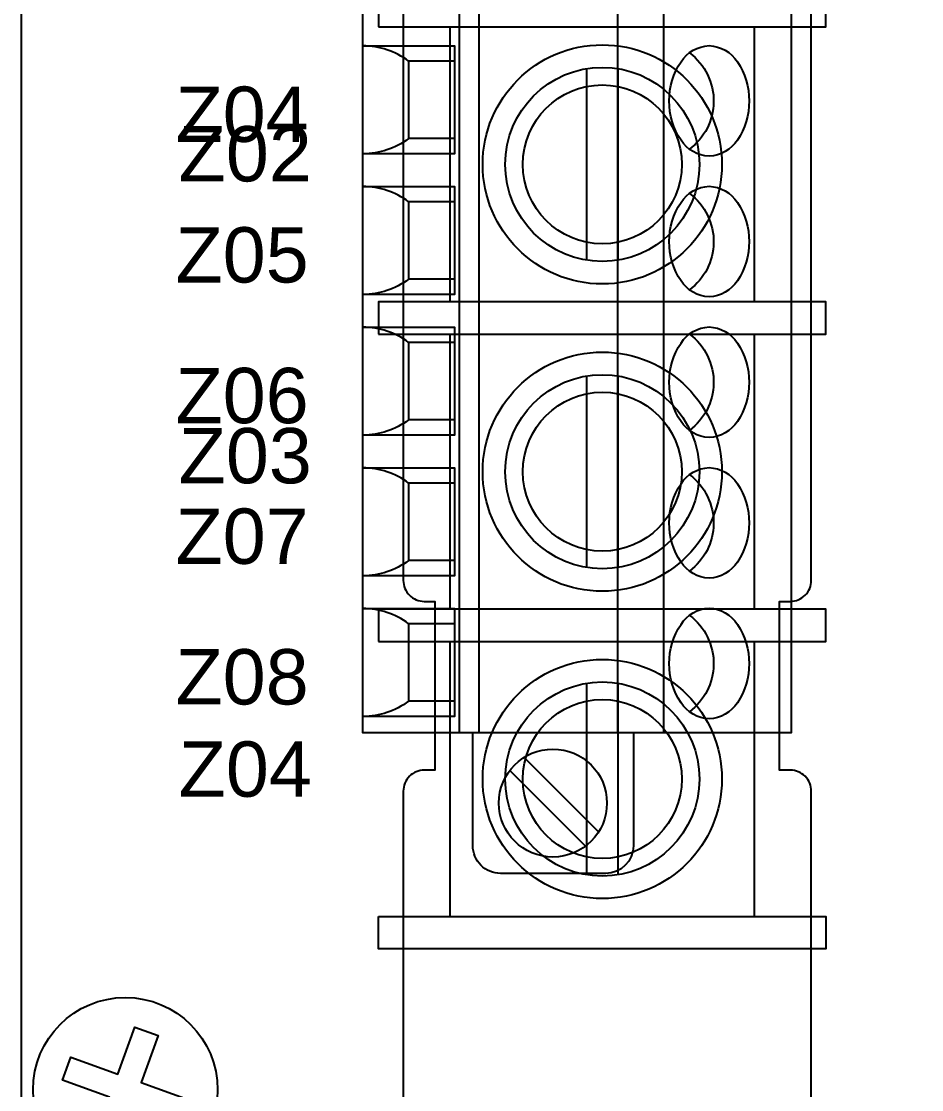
# Model space of a CAD drawing. Extents: x 1 to 23.7, y 0.2 to 17.
# Drawn here: x 15.717 to 16.996, y 4.501 to 6.02 of the extents above; entities that cross this region are included whole.
import ezdxf

# ---------------------------------------------------------------- set-up
doc = ezdxf.new("R2010")
doc.units = 0
doc.header["$MEASUREMENT"] = 0
for name, color, linetype in [('5_01__0-__EMPTY', 7, 'CONTINUOUS'), ('5_02__8-___4__ACI', 7, 'CONTINUOUS'), ('5_03__1-___4__DI__4__DO__S', 7, 'CONTINUOUS'), ('5_04__B-___4__DI__4__DO__F', 7, 'CONTINUOUS'), ('5_05__C-___4__DI__3__DO', 7, 'CONTINUOUS'), ('5_06__2X___8__DO__STD_FORM', 7, 'CONTINUOUS'), ('5_07__2A___8__DO__STD_FORM', 7, 'CONTINUOUS'), ('5_08__2B___8__DO__STD__6__', 7, 'CONTINUOUS'), ('5_09__2C___8__DO__STD__2__', 7, 'CONTINUOUS'), ('5_10__3-___8__DI', 7, 'CONTINUOUS'), ('5_11__5-___8__AI', 7, 'CONTINUOUS'), ('5_12__6-___4__AI__4__AO', 7, 'CONTINUOUS'), ('6_00_____DWG', 7, 'CONTINUOUS')]:
    doc.layers.add(name, color=color, linetype=linetype)
doc.styles.add('ARIAL', font='arial.ttf')

msp = doc.modelspace()

# ---------------------------------------------------------------- linework, layer by layer
at = {"layer": '5_01__0-__EMPTY'}
for points in [[(16.2594, 6.1904), (16.2594, 5.2251, 0.414214), (16.2893, 5.1953), (16.3044, 5.1953), (16.3044, 4.9553), (16.2893, 4.9553, 0.414214), (16.2594, 4.9254), (16.2594, 4.0301, 0.414214)], [(16.8394, 4.0301), (16.8394, 4.9254, 0.414214), (16.8095, 4.9553), (16.7944, 4.9553), (16.7944, 5.1953), (16.8095, 5.1953, 0.414214), (16.8394, 5.2251), (16.8394, 6.1904, 0.414214)]]:
    msp.add_lwpolyline(points, format="xyb", dxfattribs=at)
at = {"layer": '5_02__8-___4__ACI'}
for points in [[(16.2242, 6.0121), (16.8603, 6.0121), (16.8603, 6.0584), (16.2242, 6.0584)], [(16.2242, 5.5751), (16.8603, 5.5751), (16.8603, 5.6214), (16.2242, 5.6214)], [(16.2242, 5.1381), (16.8603, 5.1381), (16.8603, 5.1844), (16.2242, 5.1844)], [(16.2242, 4.7474), (16.8603, 4.7474), (16.8603, 4.7011), (16.2242, 4.7011)]]:
    msp.add_lwpolyline(points, close=True, dxfattribs=at)
for points in [[(16.326, 5.6214), (16.326, 6.0121)], [(16.7585, 5.6214), (16.7585, 6.0121)], [(16.5198, 5.9529), (16.5198, 5.6806)], [(16.5648, 5.6806), (16.5648, 5.9529)], [(16.326, 5.1844), (16.326, 5.5751)], [(16.7585, 5.1844), (16.7585, 5.5751)], [(16.5198, 5.5159), (16.5198, 5.2436)], [(16.5648, 5.2436), (16.5648, 5.5159)], [(16.326, 4.7474), (16.326, 5.1381)], [(16.7585, 4.7474), (16.7585, 5.1381)], [(16.5198, 5.0789), (16.5198, 4.8066)], [(16.5648, 4.8066), (16.5648, 5.0789)]]:
    msp.add_lwpolyline(points, dxfattribs=at)
for centre, radius in [((16.5423, 5.8167), 0.17), ((16.5423, 5.8167), 0.138), ((16.5423, 5.8167), 0.113), ((16.5423, 5.3797), 0.17), ((16.5423, 5.3797), 0.138), ((16.5423, 5.3797), 0.113), ((16.5423, 4.9427), 0.17), ((16.5423, 4.9427), 0.138), ((16.5423, 4.9427), 0.113)]:
    msp.add_circle(centre, radius, dxfattribs=at)
at = {"layer": '5_03__1-___4__DI__4__DO__S'}
msp.add_lwpolyline([(16.8107, 6.6085), (16.8107, 5.0085), (16.202, 5.0085), (16.202, 6.6085)], close=True, dxfattribs=at)
for points in [[(16.3387, 6.6085), (16.3387, 5.0085)], [(16.3666, 6.6085), (16.3666, 5.0085)], [(16.5637, 6.6085), (16.5637, 5.0085)], [(16.6291, 6.6085), (16.6291, 5.0085)], [(16.202, 5.9852), (16.3321, 5.9852), (16.3321, 5.8317), (16.202, 5.8317)], [(16.2669, 5.9636), (16.2669, 5.8534)], [(16.202, 5.7852), (16.3321, 5.7852), (16.3321, 5.6317), (16.202, 5.6317)], [(16.2669, 5.7636), (16.2669, 5.6534)], [(16.202, 5.5852), (16.3321, 5.5852), (16.3321, 5.4317), (16.202, 5.4317)], [(16.2669, 5.5636), (16.2669, 5.4534)], [(16.202, 5.3852), (16.3321, 5.3852), (16.3321, 5.2317), (16.202, 5.2317)], [(16.2669, 5.3636), (16.2669, 5.2534)], [(16.202, 5.1852), (16.3321, 5.1852), (16.3321, 5.0317), (16.202, 5.0317)], [(16.2669, 5.1636), (16.2669, 5.0534)], [(16.4311, 4.9733), (16.537, 4.8674)], [(16.411, 4.955), (16.5186, 4.8474)]]:
    msp.add_lwpolyline(points, dxfattribs=at)
for points in [[(16.6942, 5.9856, -0.244062), (16.7343, 5.9626, -0.154167), (16.7509, 5.9069, -0.154167), (16.7343, 5.8512, -0.236767), (16.6942, 5.8282, -0.24406), (16.6542, 5.8512, -0.154167), (16.6376, 5.9069, -0.154167), (16.6542, 5.9626, -0.244061)], [(16.6942, 5.7856, -0.244062), (16.7343, 5.7626, -0.154167), (16.7509, 5.7069, -0.154167), (16.7343, 5.6512, -0.236767), (16.6942, 5.6282, -0.24406), (16.6542, 5.6512, -0.154167), (16.6376, 5.7069, -0.154167), (16.6542, 5.7626, -0.244061)], [(16.6942, 5.5856, -0.244062), (16.7343, 5.5626, -0.154167), (16.7509, 5.5069, -0.154167), (16.7343, 5.4512, -0.236767), (16.6942, 5.4282, -0.24406), (16.6542, 5.4512, -0.154167), (16.6376, 5.5069, -0.154167), (16.6542, 5.5626, -0.244061)], [(16.6942, 5.3856, -0.244062), (16.7343, 5.3626, -0.154167), (16.7509, 5.3069, -0.154167), (16.7343, 5.2512, -0.236767), (16.6942, 5.2282, -0.24406), (16.6542, 5.2512, -0.154167), (16.6376, 5.3069, -0.154167), (16.6542, 5.3626, -0.244061)], [(16.6942, 5.1856, -0.244062), (16.7343, 5.1626, -0.154167), (16.7509, 5.1069, -0.154167), (16.7343, 5.0512, -0.236767), (16.6942, 5.0282, -0.24406), (16.6542, 5.0512, -0.154167), (16.6376, 5.1069, -0.154167), (16.6542, 5.1626, -0.244061)]]:
    msp.add_lwpolyline(points, format="xyb", close=True, dxfattribs=at)
for points in [[(16.3321, 5.9636), (16.2669, 5.9636, 0.162853), (16.202, 5.9852, 1.944453)], [(16.6662, 5.9756, -0.001746), (16.6663, 5.9754, -0.240907), (16.7006, 5.9053, -0.231198), (16.6663, 5.8384, -0.005828), (16.6664, 5.8381)], [(16.3321, 5.8534), (16.2669, 5.8534, -0.162853), (16.202, 5.8317, -1.944453)], [(16.3321, 5.7636), (16.2669, 5.7636, 0.162853), (16.202, 5.7852, 1.944453)], [(16.6662, 5.7756, -0.001746), (16.6663, 5.7754, -0.240907), (16.7006, 5.7053, -0.231198), (16.6663, 5.6384, -0.005828), (16.6664, 5.6381)], [(16.3321, 5.6534), (16.2669, 5.6534, -0.162853), (16.202, 5.6317, -1.944453)], [(16.3321, 5.5636), (16.2669, 5.5636, 0.162853), (16.202, 5.5852, 1.944453)], [(16.6662, 5.5756, -0.001746), (16.6663, 5.5754, -0.240907), (16.7006, 5.5053, -0.231198), (16.6663, 5.4384, -0.005828), (16.6664, 5.4381)], [(16.3321, 5.4534), (16.2669, 5.4534, -0.162853), (16.202, 5.4317, -1.944453)], [(16.3321, 5.3636), (16.2669, 5.3636, 0.162853), (16.202, 5.3852, 1.944453)], [(16.6662, 5.3756, -0.001746), (16.6663, 5.3754, -0.240907), (16.7006, 5.3053, -0.231198), (16.6663, 5.2384, -0.005828), (16.6664, 5.2381)], [(16.3321, 5.2534), (16.2669, 5.2534, -0.162853), (16.202, 5.2317, -1.944453)], [(16.3321, 5.1636), (16.2669, 5.1636, 0.162853), (16.202, 5.1852, 1.944453)], [(16.6662, 5.1756, -0.001746), (16.6663, 5.1754, -0.240907), (16.7006, 5.1053, -0.231198), (16.6663, 5.0384, -0.005828), (16.6664, 5.0381)], [(16.3321, 5.0534), (16.2669, 5.0534, -0.162853), (16.202, 5.0317, -1.944453)], [(16.5866, 5.0085), (16.5866, 4.8478, -0.414169), (16.5472, 4.8085), (16.3976, 4.8085, -0.414258), (16.3583, 4.8478), (16.3583, 5.0085)]]:
    msp.add_lwpolyline(points, format="xyb", dxfattribs=at)
msp.add_circle((16.4721, 4.9085), 0.0768, dxfattribs=at)
at = {"layer": '5_04__B-___4__DI__4__DO__F'}
msp.add_lwpolyline([(16.8107, 6.6085), (16.8107, 5.0085), (16.202, 5.0085), (16.202, 6.6085)], close=True, dxfattribs=at)
for points in [[(16.3387, 6.6085), (16.3387, 5.0085)], [(16.3666, 6.6085), (16.3666, 5.0085)], [(16.5637, 6.6085), (16.5637, 5.0085)], [(16.6291, 6.6085), (16.6291, 5.0085)], [(16.202, 5.9852), (16.3321, 5.9852), (16.3321, 5.8317), (16.202, 5.8317)], [(16.2669, 5.9636), (16.2669, 5.8534)], [(16.202, 5.7852), (16.3321, 5.7852), (16.3321, 5.6317), (16.202, 5.6317)], [(16.2669, 5.7636), (16.2669, 5.6534)], [(16.202, 5.5852), (16.3321, 5.5852), (16.3321, 5.4317), (16.202, 5.4317)], [(16.2669, 5.5636), (16.2669, 5.4534)], [(16.202, 5.3852), (16.3321, 5.3852), (16.3321, 5.2317), (16.202, 5.2317)], [(16.2669, 5.3636), (16.2669, 5.2534)], [(16.202, 5.1852), (16.3321, 5.1852), (16.3321, 5.0317), (16.202, 5.0317)], [(16.2669, 5.1636), (16.2669, 5.0534)], [(16.4311, 4.9733), (16.537, 4.8674)], [(16.411, 4.955), (16.5186, 4.8474)]]:
    msp.add_lwpolyline(points, dxfattribs=at)
for points in [[(16.6942, 5.9856, -0.244062), (16.7343, 5.9626, -0.154167), (16.7509, 5.9069, -0.154167), (16.7343, 5.8512, -0.236767), (16.6942, 5.8282, -0.24406), (16.6542, 5.8512, -0.154167), (16.6376, 5.9069, -0.154167), (16.6542, 5.9626, -0.244061)], [(16.6942, 5.7856, -0.244062), (16.7343, 5.7626, -0.154167), (16.7509, 5.7069, -0.154167), (16.7343, 5.6512, -0.236767), (16.6942, 5.6282, -0.24406), (16.6542, 5.6512, -0.154167), (16.6376, 5.7069, -0.154167), (16.6542, 5.7626, -0.244061)], [(16.6942, 5.5856, -0.244062), (16.7343, 5.5626, -0.154167), (16.7509, 5.5069, -0.154167), (16.7343, 5.4512, -0.236767), (16.6942, 5.4282, -0.24406), (16.6542, 5.4512, -0.154167), (16.6376, 5.5069, -0.154167), (16.6542, 5.5626, -0.244061)], [(16.6942, 5.3856, -0.244062), (16.7343, 5.3626, -0.154167), (16.7509, 5.3069, -0.154167), (16.7343, 5.2512, -0.236767), (16.6942, 5.2282, -0.24406), (16.6542, 5.2512, -0.154167), (16.6376, 5.3069, -0.154167), (16.6542, 5.3626, -0.244061)], [(16.6942, 5.1856, -0.244062), (16.7343, 5.1626, -0.154167), (16.7509, 5.1069, -0.154167), (16.7343, 5.0512, -0.236767), (16.6942, 5.0282, -0.24406), (16.6542, 5.0512, -0.154167), (16.6376, 5.1069, -0.154167), (16.6542, 5.1626, -0.244061)]]:
    msp.add_lwpolyline(points, format="xyb", close=True, dxfattribs=at)
for points in [[(16.3321, 5.9636), (16.2669, 5.9636, 0.162853), (16.202, 5.9852, 1.944453)], [(16.6662, 5.9756, -0.001746), (16.6663, 5.9754, -0.240907), (16.7006, 5.9053, -0.231198), (16.6663, 5.8384, -0.005828), (16.6664, 5.8381)], [(16.3321, 5.8534), (16.2669, 5.8534, -0.162853), (16.202, 5.8317, -1.944453)], [(16.3321, 5.7636), (16.2669, 5.7636, 0.162853), (16.202, 5.7852, 1.944453)], [(16.6662, 5.7756, -0.001746), (16.6663, 5.7754, -0.240907), (16.7006, 5.7053, -0.231198), (16.6663, 5.6384, -0.005828), (16.6664, 5.6381)], [(16.3321, 5.6534), (16.2669, 5.6534, -0.162853), (16.202, 5.6317, -1.944453)], [(16.3321, 5.5636), (16.2669, 5.5636, 0.162853), (16.202, 5.5852, 1.944453)], [(16.6662, 5.5756, -0.001746), (16.6663, 5.5754, -0.240907), (16.7006, 5.5053, -0.231198), (16.6663, 5.4384, -0.005828), (16.6664, 5.4381)], [(16.3321, 5.4534), (16.2669, 5.4534, -0.162853), (16.202, 5.4317, -1.944453)], [(16.3321, 5.3636), (16.2669, 5.3636, 0.162853), (16.202, 5.3852, 1.944453)], [(16.6662, 5.3756, -0.001746), (16.6663, 5.3754, -0.240907), (16.7006, 5.3053, -0.231198), (16.6663, 5.2384, -0.005828), (16.6664, 5.2381)], [(16.3321, 5.2534), (16.2669, 5.2534, -0.162853), (16.202, 5.2317, -1.944453)], [(16.3321, 5.1636), (16.2669, 5.1636, 0.162853), (16.202, 5.1852, 1.944453)], [(16.6662, 5.1756, -0.001746), (16.6663, 5.1754, -0.240907), (16.7006, 5.1053, -0.231198), (16.6663, 5.0384, -0.005828), (16.6664, 5.0381)], [(16.3321, 5.0534), (16.2669, 5.0534, -0.162853), (16.202, 5.0317, -1.944453)], [(16.5866, 5.0085), (16.5866, 4.8478, -0.414169), (16.5472, 4.8085), (16.3976, 4.8085, -0.414258), (16.3583, 4.8478), (16.3583, 5.0085)]]:
    msp.add_lwpolyline(points, format="xyb", dxfattribs=at)
msp.add_circle((16.4721, 4.9085), 0.0768, dxfattribs=at)
at = {"layer": '5_05__C-___4__DI__3__DO'}
msp.add_lwpolyline([(16.8107, 6.6085), (16.8107, 5.0085), (16.202, 5.0085), (16.202, 6.6085)], close=True, dxfattribs=at)
for points in [[(16.3387, 6.6085), (16.3387, 5.0085)], [(16.3666, 6.6085), (16.3666, 5.0085)], [(16.5637, 6.6085), (16.5637, 5.0085)], [(16.6291, 6.6085), (16.6291, 5.0085)], [(16.202, 5.9852), (16.3321, 5.9852), (16.3321, 5.8317), (16.202, 5.8317)], [(16.2669, 5.9636), (16.2669, 5.8534)], [(16.202, 5.7852), (16.3321, 5.7852), (16.3321, 5.6317), (16.202, 5.6317)], [(16.2669, 5.7636), (16.2669, 5.6534)], [(16.202, 5.5852), (16.3321, 5.5852), (16.3321, 5.4317), (16.202, 5.4317)], [(16.2669, 5.5636), (16.2669, 5.4534)], [(16.202, 5.3852), (16.3321, 5.3852), (16.3321, 5.2317), (16.202, 5.2317)], [(16.2669, 5.3636), (16.2669, 5.2534)], [(16.202, 5.1852), (16.3321, 5.1852), (16.3321, 5.0317), (16.202, 5.0317)], [(16.2669, 5.1636), (16.2669, 5.0534)], [(16.4311, 4.9733), (16.537, 4.8674)], [(16.411, 4.955), (16.5186, 4.8474)]]:
    msp.add_lwpolyline(points, dxfattribs=at)
for points in [[(16.6942, 5.9856, -0.244062), (16.7343, 5.9626, -0.154167), (16.7509, 5.9069, -0.154167), (16.7343, 5.8512, -0.236767), (16.6942, 5.8282, -0.24406), (16.6542, 5.8512, -0.154167), (16.6376, 5.9069, -0.154167), (16.6542, 5.9626, -0.244061)], [(16.6942, 5.7856, -0.244062), (16.7343, 5.7626, -0.154167), (16.7509, 5.7069, -0.154167), (16.7343, 5.6512, -0.236767), (16.6942, 5.6282, -0.24406), (16.6542, 5.6512, -0.154167), (16.6376, 5.7069, -0.154167), (16.6542, 5.7626, -0.244061)], [(16.6942, 5.5856, -0.244062), (16.7343, 5.5626, -0.154167), (16.7509, 5.5069, -0.154167), (16.7343, 5.4512, -0.236767), (16.6942, 5.4282, -0.24406), (16.6542, 5.4512, -0.154167), (16.6376, 5.5069, -0.154167), (16.6542, 5.5626, -0.244061)], [(16.6942, 5.3856, -0.244062), (16.7343, 5.3626, -0.154167), (16.7509, 5.3069, -0.154167), (16.7343, 5.2512, -0.236767), (16.6942, 5.2282, -0.24406), (16.6542, 5.2512, -0.154167), (16.6376, 5.3069, -0.154167), (16.6542, 5.3626, -0.244061)], [(16.6942, 5.1856, -0.244062), (16.7343, 5.1626, -0.154167), (16.7509, 5.1069, -0.154167), (16.7343, 5.0512, -0.236767), (16.6942, 5.0282, -0.24406), (16.6542, 5.0512, -0.154167), (16.6376, 5.1069, -0.154167), (16.6542, 5.1626, -0.244061)]]:
    msp.add_lwpolyline(points, format="xyb", close=True, dxfattribs=at)
for points in [[(16.3321, 5.9636), (16.2669, 5.9636, 0.162853), (16.202, 5.9852, 1.944453)], [(16.6662, 5.9756, -0.001746), (16.6663, 5.9754, -0.240907), (16.7006, 5.9053, -0.231198), (16.6663, 5.8384, -0.005828), (16.6664, 5.8381)], [(16.3321, 5.8534), (16.2669, 5.8534, -0.162853), (16.202, 5.8317, -1.944453)], [(16.3321, 5.7636), (16.2669, 5.7636, 0.162853), (16.202, 5.7852, 1.944453)], [(16.6662, 5.7756, -0.001746), (16.6663, 5.7754, -0.240907), (16.7006, 5.7053, -0.231198), (16.6663, 5.6384, -0.005828), (16.6664, 5.6381)], [(16.3321, 5.6534), (16.2669, 5.6534, -0.162853), (16.202, 5.6317, -1.944453)], [(16.3321, 5.5636), (16.2669, 5.5636, 0.162853), (16.202, 5.5852, 1.944453)], [(16.6662, 5.5756, -0.001746), (16.6663, 5.5754, -0.240907), (16.7006, 5.5053, -0.231198), (16.6663, 5.4384, -0.005828), (16.6664, 5.4381)], [(16.3321, 5.4534), (16.2669, 5.4534, -0.162853), (16.202, 5.4317, -1.944453)], [(16.3321, 5.3636), (16.2669, 5.3636, 0.162853), (16.202, 5.3852, 1.944453)], [(16.6662, 5.3756, -0.001746), (16.6663, 5.3754, -0.240907), (16.7006, 5.3053, -0.231198), (16.6663, 5.2384, -0.005828), (16.6664, 5.2381)], [(16.3321, 5.2534), (16.2669, 5.2534, -0.162853), (16.202, 5.2317, -1.944453)], [(16.3321, 5.1636), (16.2669, 5.1636, 0.162853), (16.202, 5.1852, 1.944453)], [(16.6662, 5.1756, -0.001746), (16.6663, 5.1754, -0.240907), (16.7006, 5.1053, -0.231198), (16.6663, 5.0384, -0.005828), (16.6664, 5.0381)], [(16.3321, 5.0534), (16.2669, 5.0534, -0.162853), (16.202, 5.0317, -1.944453)], [(16.5866, 5.0085), (16.5866, 4.8478, -0.414169), (16.5472, 4.8085), (16.3976, 4.8085, -0.414258), (16.3583, 4.8478), (16.3583, 5.0085)]]:
    msp.add_lwpolyline(points, format="xyb", dxfattribs=at)
msp.add_circle((16.4721, 4.9085), 0.0768, dxfattribs=at)
at = {"layer": '5_06__2X___8__DO__STD_FORM'}
msp.add_lwpolyline([(16.8107, 6.6085), (16.8107, 5.0085), (16.202, 5.0085), (16.202, 6.6085)], close=True, dxfattribs=at)
for points in [[(16.3387, 6.6085), (16.3387, 5.0085)], [(16.3666, 6.6085), (16.3666, 5.0085)], [(16.5637, 6.6085), (16.5637, 5.0085)], [(16.6291, 6.6085), (16.6291, 5.0085)], [(16.202, 5.9852), (16.3321, 5.9852), (16.3321, 5.8317), (16.202, 5.8317)], [(16.2669, 5.9636), (16.2669, 5.8534)], [(16.202, 5.7852), (16.3321, 5.7852), (16.3321, 5.6317), (16.202, 5.6317)], [(16.2669, 5.7636), (16.2669, 5.6534)], [(16.202, 5.5852), (16.3321, 5.5852), (16.3321, 5.4317), (16.202, 5.4317)], [(16.2669, 5.5636), (16.2669, 5.4534)], [(16.202, 5.3852), (16.3321, 5.3852), (16.3321, 5.2317), (16.202, 5.2317)], [(16.2669, 5.3636), (16.2669, 5.2534)], [(16.202, 5.1852), (16.3321, 5.1852), (16.3321, 5.0317), (16.202, 5.0317)], [(16.2669, 5.1636), (16.2669, 5.0534)], [(16.4311, 4.9733), (16.537, 4.8674)], [(16.411, 4.955), (16.5186, 4.8474)]]:
    msp.add_lwpolyline(points, dxfattribs=at)
for points in [[(16.6942, 5.9856, -0.244062), (16.7343, 5.9626, -0.154167), (16.7509, 5.9069, -0.154167), (16.7343, 5.8512, -0.236767), (16.6942, 5.8282, -0.24406), (16.6542, 5.8512, -0.154167), (16.6376, 5.9069, -0.154167), (16.6542, 5.9626, -0.244061)], [(16.6942, 5.7856, -0.244062), (16.7343, 5.7626, -0.154167), (16.7509, 5.7069, -0.154167), (16.7343, 5.6512, -0.236767), (16.6942, 5.6282, -0.24406), (16.6542, 5.6512, -0.154167), (16.6376, 5.7069, -0.154167), (16.6542, 5.7626, -0.244061)], [(16.6942, 5.5856, -0.244062), (16.7343, 5.5626, -0.154167), (16.7509, 5.5069, -0.154167), (16.7343, 5.4512, -0.236767), (16.6942, 5.4282, -0.24406), (16.6542, 5.4512, -0.154167), (16.6376, 5.5069, -0.154167), (16.6542, 5.5626, -0.244061)], [(16.6942, 5.3856, -0.244062), (16.7343, 5.3626, -0.154167), (16.7509, 5.3069, -0.154167), (16.7343, 5.2512, -0.236767), (16.6942, 5.2282, -0.24406), (16.6542, 5.2512, -0.154167), (16.6376, 5.3069, -0.154167), (16.6542, 5.3626, -0.244061)], [(16.6942, 5.1856, -0.244062), (16.7343, 5.1626, -0.154167), (16.7509, 5.1069, -0.154167), (16.7343, 5.0512, -0.236767), (16.6942, 5.0282, -0.24406), (16.6542, 5.0512, -0.154167), (16.6376, 5.1069, -0.154167), (16.6542, 5.1626, -0.244061)]]:
    msp.add_lwpolyline(points, format="xyb", close=True, dxfattribs=at)
for points in [[(16.3321, 5.9636), (16.2669, 5.9636, 0.162853), (16.202, 5.9852, 1.944453)], [(16.6662, 5.9756, -0.001746), (16.6663, 5.9754, -0.240907), (16.7006, 5.9053, -0.231198), (16.6663, 5.8384, -0.005828), (16.6664, 5.8381)], [(16.3321, 5.8534), (16.2669, 5.8534, -0.162853), (16.202, 5.8317, -1.944453)], [(16.3321, 5.7636), (16.2669, 5.7636, 0.162853), (16.202, 5.7852, 1.944453)], [(16.6662, 5.7756, -0.001746), (16.6663, 5.7754, -0.240907), (16.7006, 5.7053, -0.231198), (16.6663, 5.6384, -0.005828), (16.6664, 5.6381)], [(16.3321, 5.6534), (16.2669, 5.6534, -0.162853), (16.202, 5.6317, -1.944453)], [(16.3321, 5.5636), (16.2669, 5.5636, 0.162853), (16.202, 5.5852, 1.944453)], [(16.6662, 5.5756, -0.001746), (16.6663, 5.5754, -0.240907), (16.7006, 5.5053, -0.231198), (16.6663, 5.4384, -0.005828), (16.6664, 5.4381)], [(16.3321, 5.4534), (16.2669, 5.4534, -0.162853), (16.202, 5.4317, -1.944453)], [(16.3321, 5.3636), (16.2669, 5.3636, 0.162853), (16.202, 5.3852, 1.944453)], [(16.6662, 5.3756, -0.001746), (16.6663, 5.3754, -0.240907), (16.7006, 5.3053, -0.231198), (16.6663, 5.2384, -0.005828), (16.6664, 5.2381)], [(16.3321, 5.2534), (16.2669, 5.2534, -0.162853), (16.202, 5.2317, -1.944453)], [(16.3321, 5.1636), (16.2669, 5.1636, 0.162853), (16.202, 5.1852, 1.944453)], [(16.6662, 5.1756, -0.001746), (16.6663, 5.1754, -0.240907), (16.7006, 5.1053, -0.231198), (16.6663, 5.0384, -0.005828), (16.6664, 5.0381)], [(16.3321, 5.0534), (16.2669, 5.0534, -0.162853), (16.202, 5.0317, -1.944453)], [(16.5866, 5.0085), (16.5866, 4.8478, -0.414169), (16.5472, 4.8085), (16.3976, 4.8085, -0.414258), (16.3583, 4.8478), (16.3583, 5.0085)]]:
    msp.add_lwpolyline(points, format="xyb", dxfattribs=at)
msp.add_circle((16.4721, 4.9085), 0.0768, dxfattribs=at)
at = {"layer": '5_07__2A___8__DO__STD_FORM'}
msp.add_lwpolyline([(16.8107, 6.6085), (16.8107, 5.0085), (16.202, 5.0085), (16.202, 6.6085)], close=True, dxfattribs=at)
for points in [[(16.3387, 6.6085), (16.3387, 5.0085)], [(16.3666, 6.6085), (16.3666, 5.0085)], [(16.5637, 6.6085), (16.5637, 5.0085)], [(16.6291, 6.6085), (16.6291, 5.0085)], [(16.202, 5.9852), (16.3321, 5.9852), (16.3321, 5.8317), (16.202, 5.8317)], [(16.2669, 5.9636), (16.2669, 5.8534)], [(16.202, 5.7852), (16.3321, 5.7852), (16.3321, 5.6317), (16.202, 5.6317)], [(16.2669, 5.7636), (16.2669, 5.6534)], [(16.202, 5.5852), (16.3321, 5.5852), (16.3321, 5.4317), (16.202, 5.4317)], [(16.2669, 5.5636), (16.2669, 5.4534)], [(16.202, 5.3852), (16.3321, 5.3852), (16.3321, 5.2317), (16.202, 5.2317)], [(16.2669, 5.3636), (16.2669, 5.2534)], [(16.202, 5.1852), (16.3321, 5.1852), (16.3321, 5.0317), (16.202, 5.0317)], [(16.2669, 5.1636), (16.2669, 5.0534)], [(16.4311, 4.9733), (16.537, 4.8674)], [(16.411, 4.955), (16.5186, 4.8474)]]:
    msp.add_lwpolyline(points, dxfattribs=at)
for points in [[(16.6942, 5.9856, -0.244062), (16.7343, 5.9626, -0.154167), (16.7509, 5.9069, -0.154167), (16.7343, 5.8512, -0.236767), (16.6942, 5.8282, -0.24406), (16.6542, 5.8512, -0.154167), (16.6376, 5.9069, -0.154167), (16.6542, 5.9626, -0.244061)], [(16.6942, 5.7856, -0.244062), (16.7343, 5.7626, -0.154167), (16.7509, 5.7069, -0.154167), (16.7343, 5.6512, -0.236767), (16.6942, 5.6282, -0.24406), (16.6542, 5.6512, -0.154167), (16.6376, 5.7069, -0.154167), (16.6542, 5.7626, -0.244061)], [(16.6942, 5.5856, -0.244062), (16.7343, 5.5626, -0.154167), (16.7509, 5.5069, -0.154167), (16.7343, 5.4512, -0.236767), (16.6942, 5.4282, -0.24406), (16.6542, 5.4512, -0.154167), (16.6376, 5.5069, -0.154167), (16.6542, 5.5626, -0.244061)], [(16.6942, 5.3856, -0.244062), (16.7343, 5.3626, -0.154167), (16.7509, 5.3069, -0.154167), (16.7343, 5.2512, -0.236767), (16.6942, 5.2282, -0.24406), (16.6542, 5.2512, -0.154167), (16.6376, 5.3069, -0.154167), (16.6542, 5.3626, -0.244061)], [(16.6942, 5.1856, -0.244062), (16.7343, 5.1626, -0.154167), (16.7509, 5.1069, -0.154167), (16.7343, 5.0512, -0.236767), (16.6942, 5.0282, -0.24406), (16.6542, 5.0512, -0.154167), (16.6376, 5.1069, -0.154167), (16.6542, 5.1626, -0.244061)]]:
    msp.add_lwpolyline(points, format="xyb", close=True, dxfattribs=at)
for points in [[(16.3321, 5.9636), (16.2669, 5.9636, 0.162853), (16.202, 5.9852, 1.944453)], [(16.6662, 5.9756, -0.001746), (16.6663, 5.9754, -0.240907), (16.7006, 5.9053, -0.231198), (16.6663, 5.8384, -0.005828), (16.6664, 5.8381)], [(16.3321, 5.8534), (16.2669, 5.8534, -0.162853), (16.202, 5.8317, -1.944453)], [(16.3321, 5.7636), (16.2669, 5.7636, 0.162853), (16.202, 5.7852, 1.944453)], [(16.6662, 5.7756, -0.001746), (16.6663, 5.7754, -0.240907), (16.7006, 5.7053, -0.231198), (16.6663, 5.6384, -0.005828), (16.6664, 5.6381)], [(16.3321, 5.6534), (16.2669, 5.6534, -0.162853), (16.202, 5.6317, -1.944453)], [(16.3321, 5.5636), (16.2669, 5.5636, 0.162853), (16.202, 5.5852, 1.944453)], [(16.6662, 5.5756, -0.001746), (16.6663, 5.5754, -0.240907), (16.7006, 5.5053, -0.231198), (16.6663, 5.4384, -0.005828), (16.6664, 5.4381)], [(16.3321, 5.4534), (16.2669, 5.4534, -0.162853), (16.202, 5.4317, -1.944453)], [(16.3321, 5.3636), (16.2669, 5.3636, 0.162853), (16.202, 5.3852, 1.944453)], [(16.6662, 5.3756, -0.001746), (16.6663, 5.3754, -0.240907), (16.7006, 5.3053, -0.231198), (16.6663, 5.2384, -0.005828), (16.6664, 5.2381)], [(16.3321, 5.2534), (16.2669, 5.2534, -0.162853), (16.202, 5.2317, -1.944453)], [(16.3321, 5.1636), (16.2669, 5.1636, 0.162853), (16.202, 5.1852, 1.944453)], [(16.6662, 5.1756, -0.001746), (16.6663, 5.1754, -0.240907), (16.7006, 5.1053, -0.231198), (16.6663, 5.0384, -0.005828), (16.6664, 5.0381)], [(16.3321, 5.0534), (16.2669, 5.0534, -0.162853), (16.202, 5.0317, -1.944453)], [(16.5866, 5.0085), (16.5866, 4.8478, -0.414169), (16.5472, 4.8085), (16.3976, 4.8085, -0.414258), (16.3583, 4.8478), (16.3583, 5.0085)]]:
    msp.add_lwpolyline(points, format="xyb", dxfattribs=at)
msp.add_circle((16.4721, 4.9085), 0.0768, dxfattribs=at)
at = {"layer": '5_08__2B___8__DO__STD__6__'}
msp.add_lwpolyline([(16.8107, 6.6085), (16.8107, 5.0085), (16.202, 5.0085), (16.202, 6.6085)], close=True, dxfattribs=at)
for points in [[(16.3387, 6.6085), (16.3387, 5.0085)], [(16.3666, 6.6085), (16.3666, 5.0085)], [(16.5637, 6.6085), (16.5637, 5.0085)], [(16.6291, 6.6085), (16.6291, 5.0085)], [(16.202, 5.9852), (16.3321, 5.9852), (16.3321, 5.8317), (16.202, 5.8317)], [(16.2669, 5.9636), (16.2669, 5.8534)], [(16.202, 5.7852), (16.3321, 5.7852), (16.3321, 5.6317), (16.202, 5.6317)], [(16.2669, 5.7636), (16.2669, 5.6534)], [(16.202, 5.5852), (16.3321, 5.5852), (16.3321, 5.4317), (16.202, 5.4317)], [(16.2669, 5.5636), (16.2669, 5.4534)], [(16.202, 5.3852), (16.3321, 5.3852), (16.3321, 5.2317), (16.202, 5.2317)], [(16.2669, 5.3636), (16.2669, 5.2534)], [(16.202, 5.1852), (16.3321, 5.1852), (16.3321, 5.0317), (16.202, 5.0317)], [(16.2669, 5.1636), (16.2669, 5.0534)], [(16.4311, 4.9733), (16.537, 4.8674)], [(16.411, 4.955), (16.5186, 4.8474)]]:
    msp.add_lwpolyline(points, dxfattribs=at)
for points in [[(16.6942, 5.9856, -0.244062), (16.7343, 5.9626, -0.154167), (16.7509, 5.9069, -0.154167), (16.7343, 5.8512, -0.236767), (16.6942, 5.8282, -0.24406), (16.6542, 5.8512, -0.154167), (16.6376, 5.9069, -0.154167), (16.6542, 5.9626, -0.244061)], [(16.6942, 5.7856, -0.244062), (16.7343, 5.7626, -0.154167), (16.7509, 5.7069, -0.154167), (16.7343, 5.6512, -0.236767), (16.6942, 5.6282, -0.24406), (16.6542, 5.6512, -0.154167), (16.6376, 5.7069, -0.154167), (16.6542, 5.7626, -0.244061)], [(16.6942, 5.5856, -0.244062), (16.7343, 5.5626, -0.154167), (16.7509, 5.5069, -0.154167), (16.7343, 5.4512, -0.236767), (16.6942, 5.4282, -0.24406), (16.6542, 5.4512, -0.154167), (16.6376, 5.5069, -0.154167), (16.6542, 5.5626, -0.244061)], [(16.6942, 5.3856, -0.244062), (16.7343, 5.3626, -0.154167), (16.7509, 5.3069, -0.154167), (16.7343, 5.2512, -0.236767), (16.6942, 5.2282, -0.24406), (16.6542, 5.2512, -0.154167), (16.6376, 5.3069, -0.154167), (16.6542, 5.3626, -0.244061)], [(16.6942, 5.1856, -0.244062), (16.7343, 5.1626, -0.154167), (16.7509, 5.1069, -0.154167), (16.7343, 5.0512, -0.236767), (16.6942, 5.0282, -0.24406), (16.6542, 5.0512, -0.154167), (16.6376, 5.1069, -0.154167), (16.6542, 5.1626, -0.244061)]]:
    msp.add_lwpolyline(points, format="xyb", close=True, dxfattribs=at)
for points in [[(16.3321, 5.9636), (16.2669, 5.9636, 0.162853), (16.202, 5.9852, 1.944453)], [(16.6662, 5.9756, -0.001746), (16.6663, 5.9754, -0.240907), (16.7006, 5.9053, -0.231198), (16.6663, 5.8384, -0.005828), (16.6664, 5.8381)], [(16.3321, 5.8534), (16.2669, 5.8534, -0.162853), (16.202, 5.8317, -1.944453)], [(16.3321, 5.7636), (16.2669, 5.7636, 0.162853), (16.202, 5.7852, 1.944453)], [(16.6662, 5.7756, -0.001746), (16.6663, 5.7754, -0.240907), (16.7006, 5.7053, -0.231198), (16.6663, 5.6384, -0.005828), (16.6664, 5.6381)], [(16.3321, 5.6534), (16.2669, 5.6534, -0.162853), (16.202, 5.6317, -1.944453)], [(16.3321, 5.5636), (16.2669, 5.5636, 0.162853), (16.202, 5.5852, 1.944453)], [(16.6662, 5.5756, -0.001746), (16.6663, 5.5754, -0.240907), (16.7006, 5.5053, -0.231198), (16.6663, 5.4384, -0.005828), (16.6664, 5.4381)], [(16.3321, 5.4534), (16.2669, 5.4534, -0.162853), (16.202, 5.4317, -1.944453)], [(16.3321, 5.3636), (16.2669, 5.3636, 0.162853), (16.202, 5.3852, 1.944453)], [(16.6662, 5.3756, -0.001746), (16.6663, 5.3754, -0.240907), (16.7006, 5.3053, -0.231198), (16.6663, 5.2384, -0.005828), (16.6664, 5.2381)], [(16.3321, 5.2534), (16.2669, 5.2534, -0.162853), (16.202, 5.2317, -1.944453)], [(16.3321, 5.1636), (16.2669, 5.1636, 0.162853), (16.202, 5.1852, 1.944453)], [(16.6662, 5.1756, -0.001746), (16.6663, 5.1754, -0.240907), (16.7006, 5.1053, -0.231198), (16.6663, 5.0384, -0.005828), (16.6664, 5.0381)], [(16.3321, 5.0534), (16.2669, 5.0534, -0.162853), (16.202, 5.0317, -1.944453)], [(16.5866, 5.0085), (16.5866, 4.8478, -0.414169), (16.5472, 4.8085), (16.3976, 4.8085, -0.414258), (16.3583, 4.8478), (16.3583, 5.0085)]]:
    msp.add_lwpolyline(points, format="xyb", dxfattribs=at)
msp.add_circle((16.4721, 4.9085), 0.0768, dxfattribs=at)
at = {"layer": '5_09__2C___8__DO__STD__2__'}
msp.add_lwpolyline([(16.8107, 6.6085), (16.8107, 5.0085), (16.202, 5.0085), (16.202, 6.6085)], close=True, dxfattribs=at)
for points in [[(16.3387, 6.6085), (16.3387, 5.0085)], [(16.3666, 6.6085), (16.3666, 5.0085)], [(16.5637, 6.6085), (16.5637, 5.0085)], [(16.6291, 6.6085), (16.6291, 5.0085)], [(16.202, 5.9852), (16.3321, 5.9852), (16.3321, 5.8317), (16.202, 5.8317)], [(16.2669, 5.9636), (16.2669, 5.8534)], [(16.202, 5.7852), (16.3321, 5.7852), (16.3321, 5.6317), (16.202, 5.6317)], [(16.2669, 5.7636), (16.2669, 5.6534)], [(16.202, 5.5852), (16.3321, 5.5852), (16.3321, 5.4317), (16.202, 5.4317)], [(16.2669, 5.5636), (16.2669, 5.4534)], [(16.202, 5.3852), (16.3321, 5.3852), (16.3321, 5.2317), (16.202, 5.2317)], [(16.2669, 5.3636), (16.2669, 5.2534)], [(16.202, 5.1852), (16.3321, 5.1852), (16.3321, 5.0317), (16.202, 5.0317)], [(16.2669, 5.1636), (16.2669, 5.0534)], [(16.4311, 4.9733), (16.537, 4.8674)], [(16.411, 4.955), (16.5186, 4.8474)]]:
    msp.add_lwpolyline(points, dxfattribs=at)
for points in [[(16.6942, 5.9856, -0.244062), (16.7343, 5.9626, -0.154167), (16.7509, 5.9069, -0.154167), (16.7343, 5.8512, -0.236767), (16.6942, 5.8282, -0.24406), (16.6542, 5.8512, -0.154167), (16.6376, 5.9069, -0.154167), (16.6542, 5.9626, -0.244061)], [(16.6942, 5.7856, -0.244062), (16.7343, 5.7626, -0.154167), (16.7509, 5.7069, -0.154167), (16.7343, 5.6512, -0.236767), (16.6942, 5.6282, -0.24406), (16.6542, 5.6512, -0.154167), (16.6376, 5.7069, -0.154167), (16.6542, 5.7626, -0.244061)], [(16.6942, 5.5856, -0.244062), (16.7343, 5.5626, -0.154167), (16.7509, 5.5069, -0.154167), (16.7343, 5.4512, -0.236767), (16.6942, 5.4282, -0.24406), (16.6542, 5.4512, -0.154167), (16.6376, 5.5069, -0.154167), (16.6542, 5.5626, -0.244061)], [(16.6942, 5.3856, -0.244062), (16.7343, 5.3626, -0.154167), (16.7509, 5.3069, -0.154167), (16.7343, 5.2512, -0.236767), (16.6942, 5.2282, -0.24406), (16.6542, 5.2512, -0.154167), (16.6376, 5.3069, -0.154167), (16.6542, 5.3626, -0.244061)], [(16.6942, 5.1856, -0.244062), (16.7343, 5.1626, -0.154167), (16.7509, 5.1069, -0.154167), (16.7343, 5.0512, -0.236767), (16.6942, 5.0282, -0.24406), (16.6542, 5.0512, -0.154167), (16.6376, 5.1069, -0.154167), (16.6542, 5.1626, -0.244061)]]:
    msp.add_lwpolyline(points, format="xyb", close=True, dxfattribs=at)
for points in [[(16.3321, 5.9636), (16.2669, 5.9636, 0.162853), (16.202, 5.9852, 1.944453)], [(16.6662, 5.9756, -0.001746), (16.6663, 5.9754, -0.240907), (16.7006, 5.9053, -0.231198), (16.6663, 5.8384, -0.005828), (16.6664, 5.8381)], [(16.3321, 5.8534), (16.2669, 5.8534, -0.162853), (16.202, 5.8317, -1.944453)], [(16.3321, 5.7636), (16.2669, 5.7636, 0.162853), (16.202, 5.7852, 1.944453)], [(16.6662, 5.7756, -0.001746), (16.6663, 5.7754, -0.240907), (16.7006, 5.7053, -0.231198), (16.6663, 5.6384, -0.005828), (16.6664, 5.6381)], [(16.3321, 5.6534), (16.2669, 5.6534, -0.162853), (16.202, 5.6317, -1.944453)], [(16.3321, 5.5636), (16.2669, 5.5636, 0.162853), (16.202, 5.5852, 1.944453)], [(16.6662, 5.5756, -0.001746), (16.6663, 5.5754, -0.240907), (16.7006, 5.5053, -0.231198), (16.6663, 5.4384, -0.005828), (16.6664, 5.4381)], [(16.3321, 5.4534), (16.2669, 5.4534, -0.162853), (16.202, 5.4317, -1.944453)], [(16.3321, 5.3636), (16.2669, 5.3636, 0.162853), (16.202, 5.3852, 1.944453)], [(16.6662, 5.3756, -0.001746), (16.6663, 5.3754, -0.240907), (16.7006, 5.3053, -0.231198), (16.6663, 5.2384, -0.005828), (16.6664, 5.2381)], [(16.3321, 5.2534), (16.2669, 5.2534, -0.162853), (16.202, 5.2317, -1.944453)], [(16.3321, 5.1636), (16.2669, 5.1636, 0.162853), (16.202, 5.1852, 1.944453)], [(16.6662, 5.1756, -0.001746), (16.6663, 5.1754, -0.240907), (16.7006, 5.1053, -0.231198), (16.6663, 5.0384, -0.005828), (16.6664, 5.0381)], [(16.3321, 5.0534), (16.2669, 5.0534, -0.162853), (16.202, 5.0317, -1.944453)], [(16.5866, 5.0085), (16.5866, 4.8478, -0.414169), (16.5472, 4.8085), (16.3976, 4.8085, -0.414258), (16.3583, 4.8478), (16.3583, 5.0085)]]:
    msp.add_lwpolyline(points, format="xyb", dxfattribs=at)
msp.add_circle((16.4721, 4.9085), 0.0768, dxfattribs=at)
at = {"layer": '5_10__3-___8__DI'}
msp.add_lwpolyline([(16.8107, 6.6085), (16.8107, 5.0085), (16.202, 5.0085), (16.202, 6.6085)], close=True, dxfattribs=at)
for points in [[(16.3387, 6.6085), (16.3387, 5.0085)], [(16.3666, 6.6085), (16.3666, 5.0085)], [(16.5637, 6.6085), (16.5637, 5.0085)], [(16.6291, 6.6085), (16.6291, 5.0085)], [(16.202, 5.9852), (16.3321, 5.9852), (16.3321, 5.8317), (16.202, 5.8317)], [(16.2669, 5.9636), (16.2669, 5.8534)], [(16.202, 5.7852), (16.3321, 5.7852), (16.3321, 5.6317), (16.202, 5.6317)], [(16.2669, 5.7636), (16.2669, 5.6534)], [(16.202, 5.5852), (16.3321, 5.5852), (16.3321, 5.4317), (16.202, 5.4317)], [(16.2669, 5.5636), (16.2669, 5.4534)], [(16.202, 5.3852), (16.3321, 5.3852), (16.3321, 5.2317), (16.202, 5.2317)], [(16.2669, 5.3636), (16.2669, 5.2534)], [(16.202, 5.1852), (16.3321, 5.1852), (16.3321, 5.0317), (16.202, 5.0317)], [(16.2669, 5.1636), (16.2669, 5.0534)], [(16.4311, 4.9733), (16.537, 4.8674)], [(16.411, 4.955), (16.5186, 4.8474)]]:
    msp.add_lwpolyline(points, dxfattribs=at)
for points in [[(16.6942, 5.9856, -0.244062), (16.7343, 5.9626, -0.154167), (16.7509, 5.9069, -0.154167), (16.7343, 5.8512, -0.236767), (16.6942, 5.8282, -0.24406), (16.6542, 5.8512, -0.154167), (16.6376, 5.9069, -0.154167), (16.6542, 5.9626, -0.244061)], [(16.6942, 5.7856, -0.244062), (16.7343, 5.7626, -0.154167), (16.7509, 5.7069, -0.154167), (16.7343, 5.6512, -0.236767), (16.6942, 5.6282, -0.24406), (16.6542, 5.6512, -0.154167), (16.6376, 5.7069, -0.154167), (16.6542, 5.7626, -0.244061)], [(16.6942, 5.5856, -0.244062), (16.7343, 5.5626, -0.154167), (16.7509, 5.5069, -0.154167), (16.7343, 5.4512, -0.236767), (16.6942, 5.4282, -0.24406), (16.6542, 5.4512, -0.154167), (16.6376, 5.5069, -0.154167), (16.6542, 5.5626, -0.244061)], [(16.6942, 5.3856, -0.244062), (16.7343, 5.3626, -0.154167), (16.7509, 5.3069, -0.154167), (16.7343, 5.2512, -0.236767), (16.6942, 5.2282, -0.24406), (16.6542, 5.2512, -0.154167), (16.6376, 5.3069, -0.154167), (16.6542, 5.3626, -0.244061)], [(16.6942, 5.1856, -0.244062), (16.7343, 5.1626, -0.154167), (16.7509, 5.1069, -0.154167), (16.7343, 5.0512, -0.236767), (16.6942, 5.0282, -0.24406), (16.6542, 5.0512, -0.154167), (16.6376, 5.1069, -0.154167), (16.6542, 5.1626, -0.244061)]]:
    msp.add_lwpolyline(points, format="xyb", close=True, dxfattribs=at)
for points in [[(16.3321, 5.9636), (16.2669, 5.9636, 0.162853), (16.202, 5.9852, 1.944453)], [(16.6662, 5.9756, -0.001746), (16.6663, 5.9754, -0.240907), (16.7006, 5.9053, -0.231198), (16.6663, 5.8384, -0.005828), (16.6664, 5.8381)], [(16.3321, 5.8534), (16.2669, 5.8534, -0.162853), (16.202, 5.8317, -1.944453)], [(16.3321, 5.7636), (16.2669, 5.7636, 0.162853), (16.202, 5.7852, 1.944453)], [(16.6662, 5.7756, -0.001746), (16.6663, 5.7754, -0.240907), (16.7006, 5.7053, -0.231198), (16.6663, 5.6384, -0.005828), (16.6664, 5.6381)], [(16.3321, 5.6534), (16.2669, 5.6534, -0.162853), (16.202, 5.6317, -1.944453)], [(16.3321, 5.5636), (16.2669, 5.5636, 0.162853), (16.202, 5.5852, 1.944453)], [(16.6662, 5.5756, -0.001746), (16.6663, 5.5754, -0.240907), (16.7006, 5.5053, -0.231198), (16.6663, 5.4384, -0.005828), (16.6664, 5.4381)], [(16.3321, 5.4534), (16.2669, 5.4534, -0.162853), (16.202, 5.4317, -1.944453)], [(16.3321, 5.3636), (16.2669, 5.3636, 0.162853), (16.202, 5.3852, 1.944453)], [(16.6662, 5.3756, -0.001746), (16.6663, 5.3754, -0.240907), (16.7006, 5.3053, -0.231198), (16.6663, 5.2384, -0.005828), (16.6664, 5.2381)], [(16.3321, 5.2534), (16.2669, 5.2534, -0.162853), (16.202, 5.2317, -1.944453)], [(16.3321, 5.1636), (16.2669, 5.1636, 0.162853), (16.202, 5.1852, 1.944453)], [(16.6662, 5.1756, -0.001746), (16.6663, 5.1754, -0.240907), (16.7006, 5.1053, -0.231198), (16.6663, 5.0384, -0.005828), (16.6664, 5.0381)], [(16.3321, 5.0534), (16.2669, 5.0534, -0.162853), (16.202, 5.0317, -1.944453)], [(16.5866, 5.0085), (16.5866, 4.8478, -0.414169), (16.5472, 4.8085), (16.3976, 4.8085, -0.414258), (16.3583, 4.8478), (16.3583, 5.0085)]]:
    msp.add_lwpolyline(points, format="xyb", dxfattribs=at)
msp.add_circle((16.4721, 4.9085), 0.0768, dxfattribs=at)
at = {"layer": '5_11__5-___8__AI'}
msp.add_lwpolyline([(16.8107, 6.6085), (16.8107, 5.0085), (16.202, 5.0085), (16.202, 6.6085)], close=True, dxfattribs=at)
for points in [[(16.3387, 6.6085), (16.3387, 5.0085)], [(16.3666, 6.6085), (16.3666, 5.0085)], [(16.5637, 6.6085), (16.5637, 5.0085)], [(16.6291, 6.6085), (16.6291, 5.0085)], [(16.202, 5.9852), (16.3321, 5.9852), (16.3321, 5.8317), (16.202, 5.8317)], [(16.2669, 5.9636), (16.2669, 5.8534)], [(16.202, 5.7852), (16.3321, 5.7852), (16.3321, 5.6317), (16.202, 5.6317)], [(16.2669, 5.7636), (16.2669, 5.6534)], [(16.202, 5.5852), (16.3321, 5.5852), (16.3321, 5.4317), (16.202, 5.4317)], [(16.2669, 5.5636), (16.2669, 5.4534)], [(16.202, 5.3852), (16.3321, 5.3852), (16.3321, 5.2317), (16.202, 5.2317)], [(16.2669, 5.3636), (16.2669, 5.2534)], [(16.202, 5.1852), (16.3321, 5.1852), (16.3321, 5.0317), (16.202, 5.0317)], [(16.2669, 5.1636), (16.2669, 5.0534)], [(16.4311, 4.9733), (16.537, 4.8674)], [(16.411, 4.955), (16.5186, 4.8474)]]:
    msp.add_lwpolyline(points, dxfattribs=at)
for points in [[(16.6942, 5.9856, -0.244062), (16.7343, 5.9626, -0.154167), (16.7509, 5.9069, -0.154167), (16.7343, 5.8512, -0.236767), (16.6942, 5.8282, -0.24406), (16.6542, 5.8512, -0.154167), (16.6376, 5.9069, -0.154167), (16.6542, 5.9626, -0.244061)], [(16.6942, 5.7856, -0.244062), (16.7343, 5.7626, -0.154167), (16.7509, 5.7069, -0.154167), (16.7343, 5.6512, -0.236767), (16.6942, 5.6282, -0.24406), (16.6542, 5.6512, -0.154167), (16.6376, 5.7069, -0.154167), (16.6542, 5.7626, -0.244061)], [(16.6942, 5.5856, -0.244062), (16.7343, 5.5626, -0.154167), (16.7509, 5.5069, -0.154167), (16.7343, 5.4512, -0.236767), (16.6942, 5.4282, -0.24406), (16.6542, 5.4512, -0.154167), (16.6376, 5.5069, -0.154167), (16.6542, 5.5626, -0.244061)], [(16.6942, 5.3856, -0.244062), (16.7343, 5.3626, -0.154167), (16.7509, 5.3069, -0.154167), (16.7343, 5.2512, -0.236767), (16.6942, 5.2282, -0.24406), (16.6542, 5.2512, -0.154167), (16.6376, 5.3069, -0.154167), (16.6542, 5.3626, -0.244061)], [(16.6942, 5.1856, -0.244062), (16.7343, 5.1626, -0.154167), (16.7509, 5.1069, -0.154167), (16.7343, 5.0512, -0.236767), (16.6942, 5.0282, -0.24406), (16.6542, 5.0512, -0.154167), (16.6376, 5.1069, -0.154167), (16.6542, 5.1626, -0.244061)]]:
    msp.add_lwpolyline(points, format="xyb", close=True, dxfattribs=at)
for points in [[(16.3321, 5.9636), (16.2669, 5.9636, 0.162853), (16.202, 5.9852, 1.944453)], [(16.6662, 5.9756, -0.001746), (16.6663, 5.9754, -0.240907), (16.7006, 5.9053, -0.231198), (16.6663, 5.8384, -0.005828), (16.6664, 5.8381)], [(16.3321, 5.8534), (16.2669, 5.8534, -0.162853), (16.202, 5.8317, -1.944453)], [(16.3321, 5.7636), (16.2669, 5.7636, 0.162853), (16.202, 5.7852, 1.944453)], [(16.6662, 5.7756, -0.001746), (16.6663, 5.7754, -0.240907), (16.7006, 5.7053, -0.231198), (16.6663, 5.6384, -0.005828), (16.6664, 5.6381)], [(16.3321, 5.6534), (16.2669, 5.6534, -0.162853), (16.202, 5.6317, -1.944453)], [(16.3321, 5.5636), (16.2669, 5.5636, 0.162853), (16.202, 5.5852, 1.944453)], [(16.6662, 5.5756, -0.001746), (16.6663, 5.5754, -0.240907), (16.7006, 5.5053, -0.231198), (16.6663, 5.4384, -0.005828), (16.6664, 5.4381)], [(16.3321, 5.4534), (16.2669, 5.4534, -0.162853), (16.202, 5.4317, -1.944453)], [(16.3321, 5.3636), (16.2669, 5.3636, 0.162853), (16.202, 5.3852, 1.944453)], [(16.6662, 5.3756, -0.001746), (16.6663, 5.3754, -0.240907), (16.7006, 5.3053, -0.231198), (16.6663, 5.2384, -0.005828), (16.6664, 5.2381)], [(16.3321, 5.2534), (16.2669, 5.2534, -0.162853), (16.202, 5.2317, -1.944453)], [(16.3321, 5.1636), (16.2669, 5.1636, 0.162853), (16.202, 5.1852, 1.944453)], [(16.6662, 5.1756, -0.001746), (16.6663, 5.1754, -0.240907), (16.7006, 5.1053, -0.231198), (16.6663, 5.0384, -0.005828), (16.6664, 5.0381)], [(16.3321, 5.0534), (16.2669, 5.0534, -0.162853), (16.202, 5.0317, -1.944453)], [(16.5866, 5.0085), (16.5866, 4.8478, -0.414169), (16.5472, 4.8085), (16.3976, 4.8085, -0.414258), (16.3583, 4.8478), (16.3583, 5.0085)]]:
    msp.add_lwpolyline(points, format="xyb", dxfattribs=at)
msp.add_circle((16.4721, 4.9085), 0.0768, dxfattribs=at)
at = {"layer": '5_12__6-___4__AI__4__AO'}
msp.add_lwpolyline([(16.8107, 6.6085), (16.8107, 5.0085), (16.202, 5.0085), (16.202, 6.6085)], close=True, dxfattribs=at)
for points in [[(16.3387, 6.6085), (16.3387, 5.0085)], [(16.3666, 6.6085), (16.3666, 5.0085)], [(16.5637, 6.6085), (16.5637, 5.0085)], [(16.6291, 6.6085), (16.6291, 5.0085)], [(16.202, 5.9852), (16.3321, 5.9852), (16.3321, 5.8317), (16.202, 5.8317)], [(16.2669, 5.9636), (16.2669, 5.8534)], [(16.202, 5.7852), (16.3321, 5.7852), (16.3321, 5.6317), (16.202, 5.6317)], [(16.2669, 5.7636), (16.2669, 5.6534)], [(16.202, 5.5852), (16.3321, 5.5852), (16.3321, 5.4317), (16.202, 5.4317)], [(16.2669, 5.5636), (16.2669, 5.4534)], [(16.202, 5.3852), (16.3321, 5.3852), (16.3321, 5.2317), (16.202, 5.2317)], [(16.2669, 5.3636), (16.2669, 5.2534)], [(16.202, 5.1852), (16.3321, 5.1852), (16.3321, 5.0317), (16.202, 5.0317)], [(16.2669, 5.1636), (16.2669, 5.0534)], [(16.4311, 4.9733), (16.537, 4.8674)], [(16.411, 4.955), (16.5186, 4.8474)]]:
    msp.add_lwpolyline(points, dxfattribs=at)
for points in [[(16.6942, 5.9856, -0.244062), (16.7343, 5.9626, -0.154167), (16.7509, 5.9069, -0.154167), (16.7343, 5.8512, -0.236767), (16.6942, 5.8282, -0.24406), (16.6542, 5.8512, -0.154167), (16.6376, 5.9069, -0.154167), (16.6542, 5.9626, -0.244061)], [(16.6942, 5.7856, -0.244062), (16.7343, 5.7626, -0.154167), (16.7509, 5.7069, -0.154167), (16.7343, 5.6512, -0.236767), (16.6942, 5.6282, -0.24406), (16.6542, 5.6512, -0.154167), (16.6376, 5.7069, -0.154167), (16.6542, 5.7626, -0.244061)], [(16.6942, 5.5856, -0.244062), (16.7343, 5.5626, -0.154167), (16.7509, 5.5069, -0.154167), (16.7343, 5.4512, -0.236767), (16.6942, 5.4282, -0.24406), (16.6542, 5.4512, -0.154167), (16.6376, 5.5069, -0.154167), (16.6542, 5.5626, -0.244061)], [(16.6942, 5.3856, -0.244062), (16.7343, 5.3626, -0.154167), (16.7509, 5.3069, -0.154167), (16.7343, 5.2512, -0.236767), (16.6942, 5.2282, -0.24406), (16.6542, 5.2512, -0.154167), (16.6376, 5.3069, -0.154167), (16.6542, 5.3626, -0.244061)], [(16.6942, 5.1856, -0.244062), (16.7343, 5.1626, -0.154167), (16.7509, 5.1069, -0.154167), (16.7343, 5.0512, -0.236767), (16.6942, 5.0282, -0.24406), (16.6542, 5.0512, -0.154167), (16.6376, 5.1069, -0.154167), (16.6542, 5.1626, -0.244061)]]:
    msp.add_lwpolyline(points, format="xyb", close=True, dxfattribs=at)
for points in [[(16.3321, 5.9636), (16.2669, 5.9636, 0.162853), (16.202, 5.9852, 1.944453)], [(16.6662, 5.9756, -0.001746), (16.6663, 5.9754, -0.240907), (16.7006, 5.9053, -0.231198), (16.6663, 5.8384, -0.005828), (16.6664, 5.8381)], [(16.3321, 5.8534), (16.2669, 5.8534, -0.162853), (16.202, 5.8317, -1.944453)], [(16.3321, 5.7636), (16.2669, 5.7636, 0.162853), (16.202, 5.7852, 1.944453)], [(16.6662, 5.7756, -0.001746), (16.6663, 5.7754, -0.240907), (16.7006, 5.7053, -0.231198), (16.6663, 5.6384, -0.005828), (16.6664, 5.6381)], [(16.3321, 5.6534), (16.2669, 5.6534, -0.162853), (16.202, 5.6317, -1.944453)], [(16.3321, 5.5636), (16.2669, 5.5636, 0.162853), (16.202, 5.5852, 1.944453)], [(16.6662, 5.5756, -0.001746), (16.6663, 5.5754, -0.240907), (16.7006, 5.5053, -0.231198), (16.6663, 5.4384, -0.005828), (16.6664, 5.4381)], [(16.3321, 5.4534), (16.2669, 5.4534, -0.162853), (16.202, 5.4317, -1.944453)], [(16.3321, 5.3636), (16.2669, 5.3636, 0.162853), (16.202, 5.3852, 1.944453)], [(16.6662, 5.3756, -0.001746), (16.6663, 5.3754, -0.240907), (16.7006, 5.3053, -0.231198), (16.6663, 5.2384, -0.005828), (16.6664, 5.2381)], [(16.3321, 5.2534), (16.2669, 5.2534, -0.162853), (16.202, 5.2317, -1.944453)], [(16.3321, 5.1636), (16.2669, 5.1636, 0.162853), (16.202, 5.1852, 1.944453)], [(16.6662, 5.1756, -0.001746), (16.6663, 5.1754, -0.240907), (16.7006, 5.1053, -0.231198), (16.6663, 5.0384, -0.005828), (16.6664, 5.0381)], [(16.3321, 5.0534), (16.2669, 5.0534, -0.162853), (16.202, 5.0317, -1.944453)], [(16.5866, 5.0085), (16.5866, 4.8478, -0.414169), (16.5472, 4.8085), (16.3976, 4.8085, -0.414258), (16.3583, 4.8478), (16.3583, 5.0085)]]:
    msp.add_lwpolyline(points, format="xyb", dxfattribs=at)
msp.add_circle((16.4721, 4.9085), 0.0768, dxfattribs=at)
at = {"layer": '6_00_____DWG'}
msp.add_lwpolyline([(23, 6.8335), (23, 2.1681, -0.414214), (22.9213, 2.0894), (22.8327, 2.0894, 0.414214), (22.7146, 1.9713), (22.7146, 1.8827, -0.414213), (22.6358, 1.804), (16.0807, 1.804, -0.414213), (16.002, 1.8827), (16.002, 1.9713, 0.414213), (15.8839, 2.0894), (15.7953, 2.0894, -0.414213), (15.7165, 2.1681, -0.000001), (15.7165, 6.8335, -0.414214), (15.7953, 6.9122), (15.8839, 6.9122, 0.414214), (16.002, 7.0303), (16.002, 7.1189, -0.414214), (16.0807, 7.1977), (22.6358, 7.1977, -0.414213), (22.7146, 7.1189), (22.7146, 7.0303, 0.414213), (22.8327, 6.9122), (22.9213, 6.9122, -0.414213)], format="xyb", close=True, dxfattribs=at)
msp.add_lwpolyline([(15.9535, 4.4872), (15.9416, 4.4543), (15.8748, 4.4784), (15.8507, 4.4115), (15.8177, 4.4234), (15.8419, 4.4903), (15.775, 4.5144), (15.7869, 4.5473), (15.8537, 4.5232), (15.8778, 4.59), (15.9108, 4.5782), (15.8867, 4.5113)], close=True, dxfattribs=at)
msp.add_circle((15.8643, 4.5008), 0.1312, dxfattribs=at)

# ---------------------------------------------------------------- texts
at = {"layer": '5_01__0-__EMPTY', "style": 'ARIAL'}
for s, p in [('Z04', (15.9356, 5.8487)), ('Z05', (15.9356, 5.6487)), ('Z06', (15.9356, 5.4487)), ('Z07', (15.9356, 5.2487)), ('Z08', (15.9356, 5.0487))]:
    msp.add_text(s, height=0.07867, dxfattribs=at).set_placement(p)
at = {"layer": '5_02__8-___4__ACI', "style": 'ARIAL'}
for s, p in [('Z02', (15.9401, 5.7925)), ('Z03', (15.9401, 5.3632)), ('Z04', (15.9401, 4.9175))]:
    msp.add_text(s, height=0.07867, dxfattribs=at).set_placement(p)
at = {"layer": '5_03__1-___4__DI__4__DO__S', "style": 'ARIAL'}
for s, p in [('Z04', (15.9356, 5.8487)), ('Z05', (15.9356, 5.6487)), ('Z06', (15.9356, 5.4487)), ('Z07', (15.9356, 5.2487)), ('Z08', (15.9356, 5.0487))]:
    msp.add_text(s, height=0.07867, dxfattribs=at).set_placement(p)
at = {"layer": '5_04__B-___4__DI__4__DO__F', "style": 'ARIAL'}
for s, p in [('Z04', (15.9356, 5.8487)), ('Z05', (15.9356, 5.6487)), ('Z06', (15.9356, 5.4487)), ('Z07', (15.9356, 5.2487)), ('Z08', (15.9356, 5.0487))]:
    msp.add_text(s, height=0.07867, dxfattribs=at).set_placement(p)
at = {"layer": '5_05__C-___4__DI__3__DO', "style": 'ARIAL'}
for s, p in [('Z04', (15.9356, 5.8487)), ('Z05', (15.9356, 5.6487)), ('Z06', (15.9356, 5.4487)), ('Z07', (15.9356, 5.2487)), ('Z08', (15.9356, 5.0487))]:
    msp.add_text(s, height=0.07867, dxfattribs=at).set_placement(p)
at = {"layer": '5_06__2X___8__DO__STD_FORM', "style": 'ARIAL'}
for s, p in [('Z04', (15.9356, 5.8487)), ('Z05', (15.9356, 5.6487)), ('Z06', (15.9356, 5.4487)), ('Z07', (15.9356, 5.2487)), ('Z08', (15.9356, 5.0487))]:
    msp.add_text(s, height=0.07867, dxfattribs=at).set_placement(p)
at = {"layer": '5_07__2A___8__DO__STD_FORM', "style": 'ARIAL'}
for s, p in [('Z04', (15.9356, 5.8487)), ('Z05', (15.9356, 5.6487)), ('Z06', (15.9356, 5.4487)), ('Z07', (15.9356, 5.2487)), ('Z08', (15.9356, 5.0487))]:
    msp.add_text(s, height=0.07867, dxfattribs=at).set_placement(p)
at = {"layer": '5_08__2B___8__DO__STD__6__', "style": 'ARIAL'}
for s, p in [('Z04', (15.9356, 5.8487)), ('Z05', (15.9356, 5.6487)), ('Z06', (15.9356, 5.4487)), ('Z07', (15.9356, 5.2487)), ('Z08', (15.9356, 5.0487))]:
    msp.add_text(s, height=0.07867, dxfattribs=at).set_placement(p)
at = {"layer": '5_09__2C___8__DO__STD__2__', "style": 'ARIAL'}
for s, p in [('Z04', (15.9356, 5.8487)), ('Z05', (15.9356, 5.6487)), ('Z06', (15.9356, 5.4487)), ('Z07', (15.9356, 5.2487)), ('Z08', (15.9356, 5.0487))]:
    msp.add_text(s, height=0.07867, dxfattribs=at).set_placement(p)
at = {"layer": '5_10__3-___8__DI', "style": 'ARIAL'}
for s, p in [('Z04', (15.9356, 5.8487)), ('Z05', (15.9356, 5.6487)), ('Z06', (15.9356, 5.4487)), ('Z07', (15.9356, 5.2487)), ('Z08', (15.9356, 5.0487))]:
    msp.add_text(s, height=0.07867, dxfattribs=at).set_placement(p)
at = {"layer": '5_11__5-___8__AI', "style": 'ARIAL'}
for s, p in [('Z04', (15.9356, 5.8487)), ('Z05', (15.9356, 5.6487)), ('Z06', (15.9356, 5.4487)), ('Z07', (15.9356, 5.2487)), ('Z08', (15.9356, 5.0487))]:
    msp.add_text(s, height=0.07867, dxfattribs=at).set_placement(p)
at = {"layer": '5_12__6-___4__AI__4__AO', "style": 'ARIAL'}
for s, p in [('Z04', (15.9356, 5.8487)), ('Z05', (15.9356, 5.6487)), ('Z06', (15.9356, 5.4487)), ('Z07', (15.9356, 5.2487)), ('Z08', (15.9356, 5.0487))]:
    msp.add_text(s, height=0.07867, dxfattribs=at).set_placement(p)

doc.saveas('drawing.dxf')
